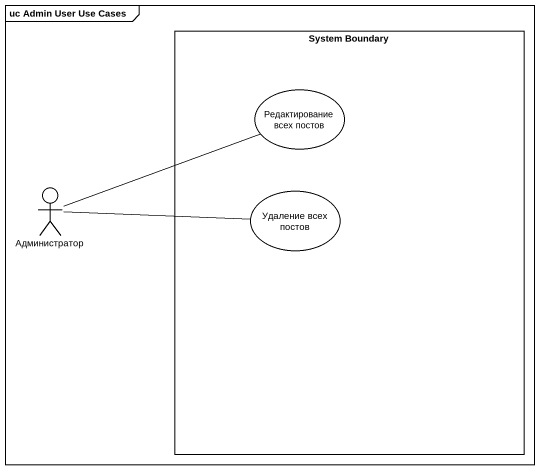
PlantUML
@startuml
mainframe uc Admin User Use Cases
rectangle "System Boundary" as System_Boundary {
  usecase "Редактирование всех постов" as Редактирование_всех_постов
  usecase "Удаление всех постов" as Удаление_всех_постов
}
actor Администратор
Администратор -right- Редактирование_всех_постов
Администратор -right- Удаление_всех_постов
@enduml
